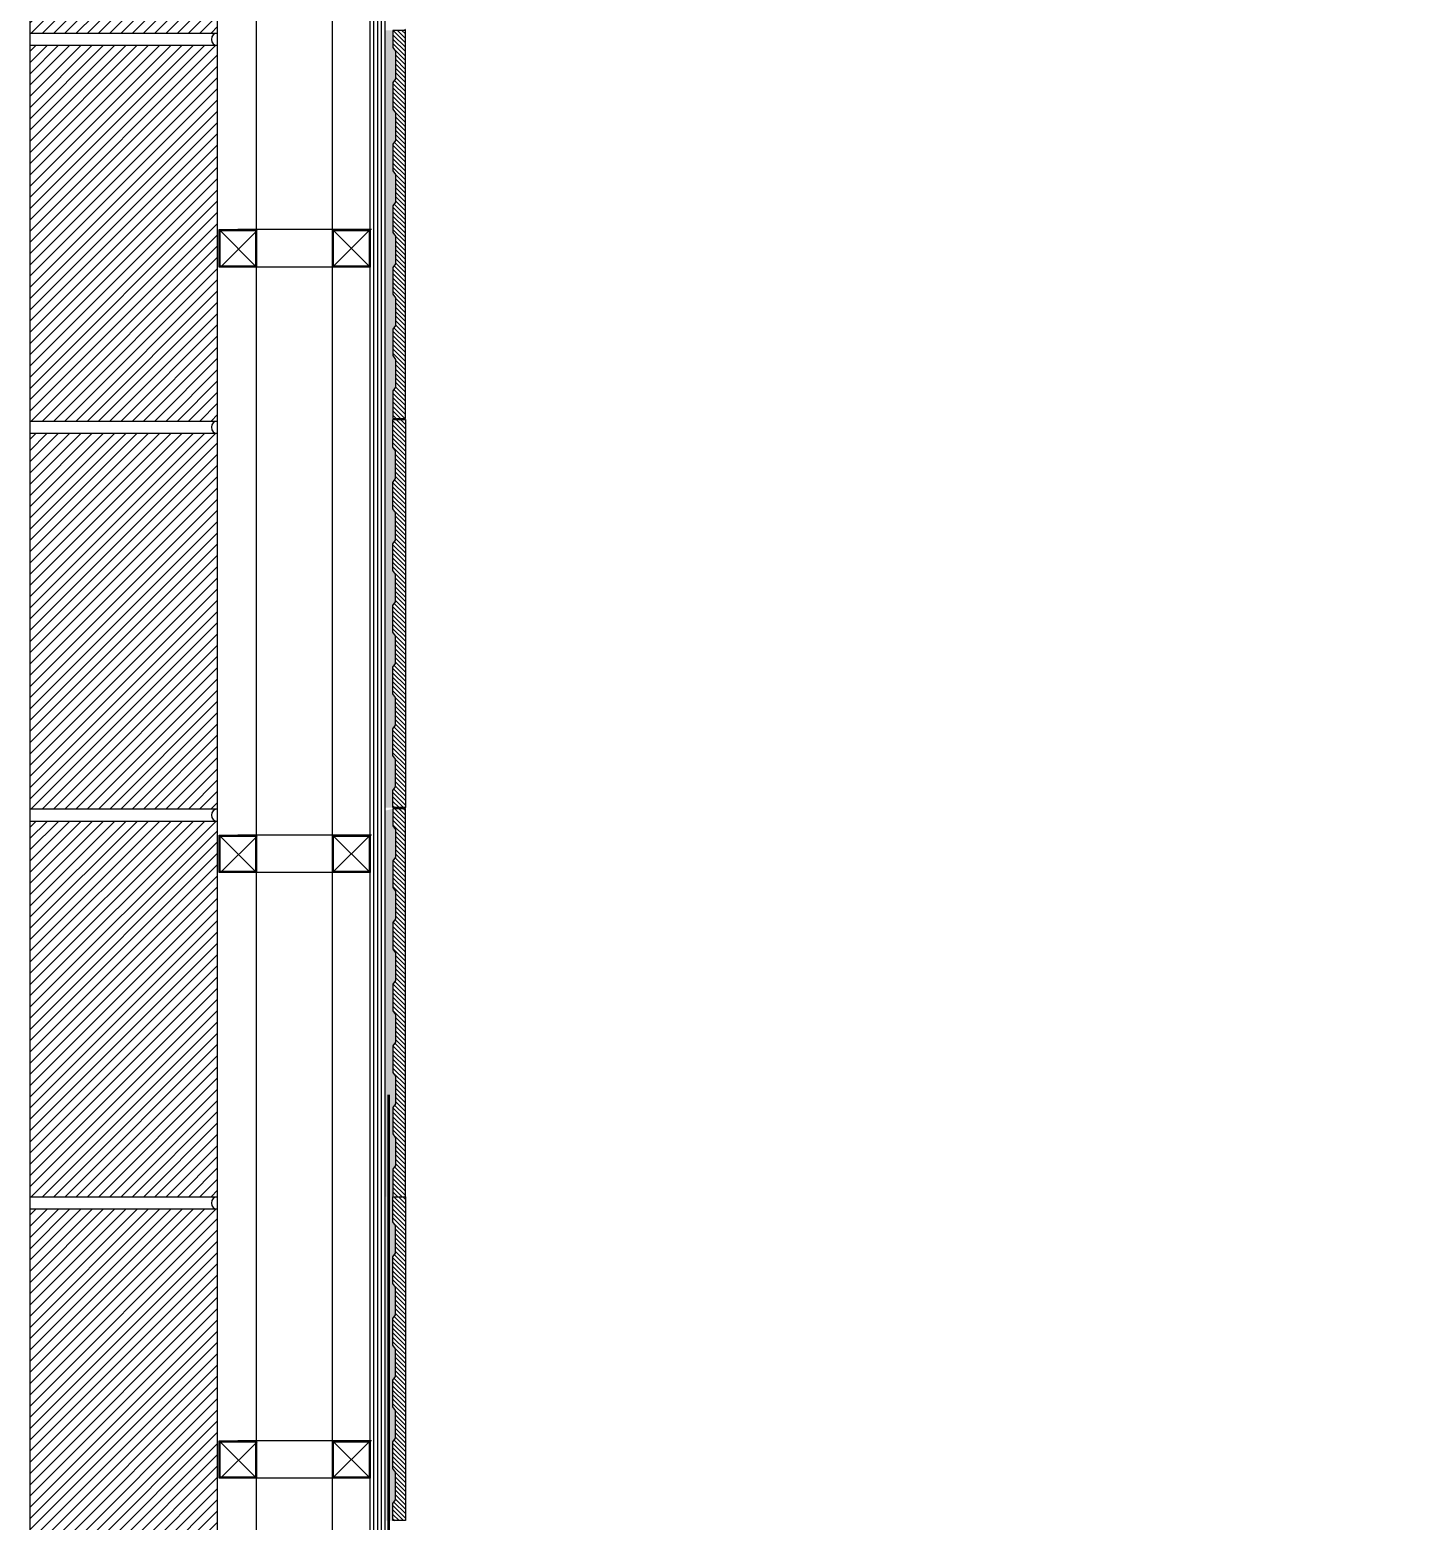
# Model space of a CAD drawing. Header units: millimetres. Extents: x -223175 to 287756, y -120611 to 352956.
# Drawn here: x 283637 to 284737, y 81135 to 82327 of the extents above; entities that cross this region are included whole.
import ezdxf

# ---------------------------------------------------------------- set-up
doc = ezdxf.new("R2010")
doc.units = ezdxf.units.MM
doc.header["$LTSCALE"] = 50
doc.linetypes.add('HID2', pattern=[1, 0.5, -0.5])
doc.layers.get('DEFPOINTS').update_dxf_attribs({"color": 108})
for name, color, linetype in [('+Detail-hat', 8, 'Continuous'), ('+Detail-line', 7, 'Continuous'), ('-KB_방수', 161, 'Continuous'), ('0-ceiling', 8, 'Continuous'), ('CE-FUR', 1, 'Continuous'), ('DE-5', 5, 'Continuous'), ('DE-8', 8, 'Continuous'), ('DE-HAT', 253, 'Continuous'), ('DT-6MM합판', 5, 'Continuous'), ('DT-W-PIPE', 1, 'HID2'), ('I-HAT', 8, 'Continuous'), ('plus-타일hat', 251, 'Continuous')]:
    doc.layers.add(name, color=color, linetype=linetype)
doc.styles.get("Standard").update_dxf_attribs({"font": 'arial.ttf'})
doc.linetypes.add('X_LINE', pattern='A,0.5,-0.2,["X",Standard,S=0.1,R=0,X=-0.1,Y=-0.05],-0.25', length=0.95)
pattern_1 = [(127.5, (119.985, 0.04), (-5.78047131, -0.188980074), [0, -4.56, 0, -5.1, 0, -4.875]), (97.5, (119.985, 0.04), (-8.4664382, 5.30933012), [0, -2.46, 0, -4.11, 0, -1.575]), (57.5, (119.985, -3.65), (-0.01697716, 9.342425585), [0, -1.5, 0, -5.4, 0, -7.05]), (47.5, (119.985, -3.65), (-2.6330267, 9.01837981), [0, -0.75, 0, -3.54, 0, -4.05])]

# ---------------------------------------------------------------- blocks, each defined once
blk = doc.blocks.new('G$C2E011655')
at = {"layer": 'I-HAT'}
h = blk.add_hatch(dxfattribs=at)
h.set_pattern_fill('ANSI31', color=256, scale=2, angle=180, style=0)
h.set_pattern_definition([(225, (-40472.465, -22451.902), (4.4901281, -4.4901281), [])])
h.paths.add_polyline_path([(0, 2469.9), (-150, 2469.9), (-150, 2169.9), (0, 2169.9)])
h = blk.add_hatch(dxfattribs=at)
h.set_pattern_fill('ANSI31', color=256, scale=2, angle=180, style=0)
h.set_pattern_definition([(225, (-40472.465, -22761.893), (4.4901281, -4.4901281), [])])
h.paths.add_polyline_path([(0, 2159.9), (-150, 2159.9), (-150, 1859.9), (0, 1859.9)])
h = blk.add_hatch(dxfattribs=at)
h.set_pattern_fill('ANSI31', color=256, scale=2, angle=180, style=0)
h.set_pattern_definition([(225, (-40472.465, -23071.884), (4.4901281, -4.4901281), [])])
h.paths.add_polyline_path([(0, 1849.9), (-150, 1849.9), (-150, 1550), (0, 1550)])
h = blk.add_hatch(dxfattribs=at)
h.set_pattern_fill('ANSI31', color=256, scale=2, angle=180, style=0)
h.set_pattern_definition([(225, (-40472.465, -23381.875), (4.4901281, -4.4901281), [])])
h.paths.add_polyline_path([(0, 1540), (-150, 1540), (-150, 1240), (0, 1240)])
h = blk.add_hatch(dxfattribs=at)
h.set_pattern_fill('ANSI31', color=256, scale=2, angle=180, style=0)
h.set_pattern_definition([(225, (-40472.465, -23691.866), (4.4901281, -4.4901281), [])])
h.paths.add_polyline_path([(0, 1230), (-150, 1230), (-150, 930), (0, 930)])
at = {"color": 3}
for points in [[(-150, 2169.9), (0, 2169.9), (0, 2469.9), (-150, 2469.9)], [(-150, 1859.9), (0, 1859.9), (0, 2159.9), (-150, 2159.9)], [(-150, 1550), (0, 1550), (0, 1849.9), (-150, 1849.9)], [(-150, 1240), (0, 1240), (0, 1540), (-150, 1540)], [(-150, 930), (0, 930), (0, 1230), (-150, 1230)]]:
    blk.add_lwpolyline(points, close=True, dxfattribs=at)
at = {"layer": 'DEFPOINTS'}
blk.add_lwpolyline([(-150, 0), (0, 0), (0, 3089.9), (-150, 3089.9)], close=True, dxfattribs=at)
at = {"layer": 'plus-타일hat', "color": 8}
for centre in [(0, 2164.9), (0, 1854.9), (0, 1545), (0, 1235)]:
    blk.add_arc(centre, 5, 90, 270, dxfattribs=at)

msp = doc.modelspace()

# ---------------------------------------------------------------- hatches: boundary and pattern name
at = {"layer": '+Detail-hat'}
h = msp.add_hatch(dxfattribs=at)
h.set_pattern_fill('AR-SAND', color=256, scale=3, angle=90, style=0)
h.set_pattern_definition(pattern_1)
h.paths.add_polyline_path([(283926.6145, 82235.7277), (283926.6145, 82214.5621), (283928.6145, 82211.5632), (283928.6145, 82189.4571), (283926.6145, 82186.4582), (283926.6145, 82165.2926), (283928.6145, 82162.2937), (283928.6145, 82140.1876), (283926.6145, 82137.1887), (283926.6145, 82116.0231), (283928.6145, 82113.0242), (283928.6145, 82090.9181), (283926.6145, 82087.9192), (283926.6145, 82066.7536), (283928.6145, 82063.7547), (283928.6145, 82041.6486), (283926.6145, 82038.6497), (283926.6145, 82015.6746), (283920.4309, 82015.6746), (283920.4309, 82326.6354), (283926.6145, 82326.6354), (283926.6145, 82313.1011), (283928.6145, 82310.1022), (283928.6145, 82287.9961), (283926.6145, 82284.9972), (283926.6145, 82263.8316), (283928.6145, 82260.8327), (283928.6145, 82238.7266)])
h = msp.add_hatch(dxfattribs=at)
h.set_pattern_fill('AR-SAND', color=256, scale=3, angle=90, style=0)
h.set_pattern_definition(pattern_1)
h.paths.add_polyline_path([(283926.6145, 81796.543), (283926.6145, 81817.7087), (283928.6145, 81820.7075), (283928.6145, 81842.8137), (283926.6145, 81845.8125), (283926.6145, 81866.9782), (283928.6145, 81869.977), (283928.6145, 81892.0832), (283926.6145, 81895.0821), (283926.6145, 81916.2477), (283928.6145, 81919.2465), (283928.6145, 81941.3527), (283926.6145, 81944.3516), (283926.6145, 81965.5172), (283928.6145, 81968.516), (283928.6145, 81990.6222), (283926.6145, 81993.6211), (283926.6145, 82016.5962), (283920.4316, 82016.5962), (283920.4316, 81705.6354), (283926.6145, 81705.6354), (283926.6145, 81719.1697), (283928.6145, 81722.1685), (283928.6145, 81744.2747), (283926.6145, 81747.2735), (283926.6145, 81768.4392), (283928.6145, 81771.438), (283928.6145, 81793.5442)])
h = msp.add_hatch(dxfattribs=at)
h.set_pattern_fill('AR-SAND', color=256, scale=3, angle=90, style=0)
h.set_pattern_definition(pattern_1)
h.paths.add_polyline_path([(283926.6145, 81613.7277), (283926.6145, 81592.5621), (283928.6145, 81589.5632), (283928.6145, 81567.4571), (283926.6145, 81564.4582), (283926.6145, 81543.2926), (283928.6145, 81540.2937), (283928.6145, 81518.1876), (283926.6145, 81515.1887), (283926.6145, 81494.0231), (283928.6145, 81491.0242), (283928.6145, 81468.9181), (283926.6145, 81465.9192), (283926.6145, 81444.7536), (283928.6145, 81441.7547), (283928.6145, 81419.6486), (283926.6145, 81416.6497), (283926.6145, 81394.6354), (283920.4312, 81394.5363), (283920.4312, 81703.1553), (283926.6145, 81704.6354), (283926.6145, 81691.1011), (283928.6145, 81688.1022), (283928.6145, 81665.9961), (283926.6145, 81662.9972), (283926.6145, 81641.8316), (283928.6145, 81638.8327), (283928.6145, 81616.7266)])
h = msp.add_hatch(dxfattribs=at)
h.set_pattern_fill('AR-SAND', color=256, scale=1.5, angle=90, style=0)
h.set_pattern_definition([(127.5, (23.8008, 0.0399), (-2.890235654, -0.094490037), [0, -2.28, 0, -2.55, 0, -2.4375]), (97.5, (23.8008, 0.04), (-4.2332191, 2.65466506), [0, -1.23, 0, -2.055, 0, -0.7875]), (57.5, (23.8008, -1.805), (-0.00848858, 4.671212793), [0, -0.75, 0, -2.7, 0, -3.525]), (47.5, (23.8008, -1.805), (-1.31651335, 4.509189907), [0, -0.375, 0, -1.77, 0, -2.025])])
h.paths.add_polyline_path([(283926.6145, 81226.7581), (283926.6145, 81247.9237), (283928.6145, 81250.9225), (283928.6145, 81273.0287), (283926.6145, 81276.0276), (283926.6145, 81297.1932), (283928.6145, 81300.192), (283928.6145, 81322.2982), (283926.6145, 81325.2971), (283926.6145, 81346.4627), (283928.6145, 81349.4615), (283928.6145, 81371.5677), (283926.6145, 81374.5666), (283926.6145, 81394.5442), (283921.4005, 81394.5442), (283921.4005, 81135.8504), (283926.6145, 81135.8504), (283926.6145, 81149.3847), (283928.6145, 81152.3835), (283928.6145, 81174.4897), (283926.6145, 81177.4886), (283926.6145, 81198.6542), (283928.6145, 81201.653), (283928.6145, 81223.7592)])
at = {"layer": 'DE-HAT'}
h = msp.add_hatch(dxfattribs=at)
h.set_pattern_fill('ANSI31', color=256, scale=20, angle=270, style=0)
h.set_pattern_definition([(315, (287553.4956, 84395.63), (1.767767, 1.767767), [])])
h.paths.add_polyline_path([(283926.6145, 82235.7277), (283926.6145, 82214.5621), (283928.6145, 82211.5632), (283928.6145, 82189.4571), (283926.6145, 82186.4582), (283926.6145, 82165.2926), (283928.6145, 82162.2937), (283928.6145, 82140.1876), (283926.6145, 82137.1887), (283926.6145, 82116.0231), (283928.6145, 82113.0242), (283928.6145, 82090.9181), (283926.6145, 82087.9192), (283926.6145, 82066.7536), (283928.6145, 82063.7547), (283928.6145, 82041.6486), (283926.6145, 82038.6497), (283926.6145, 82016.6354), (283936.6145, 82016.6354), (283936.6145, 82326.6354), (283926.6145, 82326.6354), (283926.6145, 82313.1011), (283928.6145, 82310.1022), (283928.6145, 82287.9961), (283926.6145, 82284.9972), (283926.6145, 82263.8316), (283928.6145, 82260.8327), (283928.6145, 82238.7266)])
h = msp.add_hatch(dxfattribs=at)
h.set_pattern_fill('ANSI31', color=256, scale=20, angle=90, style=0)
h.set_pattern_definition([(315, (287553.4956, 84394.63), (1.767767, 1.767767), [])])
h.paths.add_polyline_path([(283926.6145, 81796.543), (283926.6145, 81817.7087), (283928.6145, 81820.7075), (283928.6145, 81842.8137), (283926.6145, 81845.8125), (283926.6145, 81866.9782), (283928.6145, 81869.977), (283928.6145, 81892.0832), (283926.6145, 81895.0821), (283926.6145, 81916.2477), (283928.6145, 81919.2465), (283928.6145, 81941.3527), (283926.6145, 81944.3516), (283926.6145, 81965.5172), (283928.6145, 81968.516), (283928.6145, 81990.6222), (283926.6145, 81993.6211), (283926.6145, 82015.6354), (283936.6145, 82015.6354), (283936.6145, 81705.6354), (283926.6145, 81705.6354), (283926.6145, 81719.1697), (283928.6145, 81722.1685), (283928.6145, 81744.2747), (283926.6145, 81747.2735), (283926.6145, 81768.4392), (283928.6145, 81771.438), (283928.6145, 81793.5442)])
h = msp.add_hatch(dxfattribs=at)
h.set_pattern_fill('ANSI31', color=256, scale=20, angle=270, style=0)
h.set_pattern_definition([(315, (287553.4956, 84393.63), (1.767767, 1.767767), [])])
h.paths.add_polyline_path([(283926.6145, 81613.7277), (283926.6145, 81592.5621), (283928.6145, 81589.5632), (283928.6145, 81567.4571), (283926.6145, 81564.4582), (283926.6145, 81543.2926), (283928.6145, 81540.2937), (283928.6145, 81518.1876), (283926.6145, 81515.1887), (283926.6145, 81494.0231), (283928.6145, 81491.0242), (283928.6145, 81468.9181), (283926.6145, 81465.9192), (283926.6145, 81444.7536), (283928.6145, 81441.7547), (283928.6145, 81419.6486), (283926.6145, 81416.6497), (283926.6145, 81394.6354), (283936.6145, 81394.6354), (283936.6145, 81704.6354), (283926.6145, 81704.6354), (283926.6145, 81691.1011), (283928.6145, 81688.1022), (283928.6145, 81665.9961), (283926.6145, 81662.9972), (283926.6145, 81641.8316), (283928.6145, 81638.8327), (283928.6145, 81616.7266)])
h = msp.add_hatch(dxfattribs=at)
h.set_pattern_fill('ANSI31', color=256, scale=20, angle=90, style=0)
h.set_pattern_definition([(315, (287553.4956, 83824.845), (1.767767, 1.767767), [])])
h.paths.add_polyline_path([(283936.6145, 81394.5442), (283926.6145, 81394.5442), (283926.6145, 81374.5666), (283928.6145, 81371.5677), (283928.6145, 81349.4615), (283926.6145, 81346.4627), (283926.6145, 81325.2971), (283928.6145, 81322.2982), (283928.6145, 81300.192), (283926.6145, 81297.1932), (283926.6145, 81276.0276), (283928.6145, 81273.0287), (283928.6145, 81250.9225), (283926.6145, 81247.9237), (283926.6145, 81226.7581), (283928.6145, 81223.7592), (283928.6145, 81201.653), (283926.6145, 81198.6542), (283926.6145, 81177.4886), (283928.6145, 81174.4897), (283928.6145, 81152.3835), (283926.6145, 81149.3847), (283926.6145, 81135.8504), (283936.6145, 81135.8504)])

# ---------------------------------------------------------------- linework, layer by layer
at = {"layer": '+Detail-line', "color": 4}
for points in [[(283926.6145, 82235.7277), (283926.6145, 82214.5621), (283928.6145, 82211.5632), (283928.6145, 82189.4571), (283926.6145, 82186.4582), (283926.6145, 82165.2926), (283928.6145, 82162.2937), (283928.6145, 82140.1876), (283926.6145, 82137.1887), (283926.6145, 82116.0231), (283928.6145, 82113.0242), (283928.6145, 82090.9181), (283926.6145, 82087.9192), (283926.6145, 82066.7536), (283928.6145, 82063.7547), (283928.6145, 82041.6486), (283926.6145, 82038.6497), (283926.6145, 82016.6354), (283936.6145, 82016.6354), (283936.6145, 82326.6354), (283926.6145, 82326.6354), (283926.6145, 82313.1011), (283928.6145, 82310.1022), (283928.6145, 82287.9961), (283926.6145, 82284.9972), (283926.6145, 82263.8316), (283928.6145, 82260.8327), (283928.6145, 82238.7266)], [(283926.6145, 81796.543), (283926.6145, 81817.7087), (283928.6145, 81820.7075), (283928.6145, 81842.8137), (283926.6145, 81845.8125), (283926.6145, 81866.9782), (283928.6145, 81869.977), (283928.6145, 81892.0832), (283926.6145, 81895.0821), (283926.6145, 81916.2477), (283928.6145, 81919.2465), (283928.6145, 81941.3527), (283926.6145, 81944.3516), (283926.6145, 81965.5172), (283928.6145, 81968.516), (283928.6145, 81990.6222), (283926.6145, 81993.6211), (283926.6145, 82015.6354), (283936.6145, 82015.6354), (283936.6145, 81705.6354), (283926.6145, 81705.6354), (283926.6145, 81719.1697), (283928.6145, 81722.1685), (283928.6145, 81744.2747), (283926.6145, 81747.2735), (283926.6145, 81768.4392), (283928.6145, 81771.438), (283928.6145, 81793.5442)], [(283926.6145, 81613.7277), (283926.6145, 81592.5621), (283928.6145, 81589.5632), (283928.6145, 81567.4571), (283926.6145, 81564.4582), (283926.6145, 81543.2926), (283928.6145, 81540.2937), (283928.6145, 81518.1876), (283926.6145, 81515.1887), (283926.6145, 81494.0231), (283928.6145, 81491.0242), (283928.6145, 81468.9181), (283926.6145, 81465.9192), (283926.6145, 81444.7536), (283928.6145, 81441.7547), (283928.6145, 81419.6486), (283926.6145, 81416.6497), (283926.6145, 81394.6354), (283936.6145, 81394.6354), (283936.6145, 81704.6354), (283926.6145, 81704.6354), (283926.6145, 81691.1011), (283928.6145, 81688.1022), (283928.6145, 81665.9961), (283926.6145, 81662.9972), (283926.6145, 81641.8316), (283928.6145, 81638.8327), (283928.6145, 81616.7266)]]:
    msp.add_lwpolyline(points, close=True, dxfattribs=at)
msp.add_lwpolyline([(283936.6145, 81394.5442), (283936.6145, 81135.8504), (283926.6145, 81135.8504), (283926.6145, 81149.3847), (283928.6145, 81152.3835), (283928.6145, 81174.4897), (283926.6145, 81177.4886), (283926.6145, 81198.6542), (283928.6145, 81201.653), (283928.6145, 81223.7592), (283926.6145, 81226.7581), (283926.6145, 81247.9237), (283928.6145, 81250.9225), (283928.6145, 81273.0287), (283926.6145, 81276.0276), (283926.6145, 81297.1932), (283928.6145, 81300.192), (283928.6145, 81322.2982), (283926.6145, 81325.2971), (283926.6145, 81346.4627), (283928.6145, 81349.4615), (283928.6145, 81371.5677), (283926.6145, 81374.5666), (283926.6145, 81394.5442)], dxfattribs=at)
at = {"layer": '-KB_방수', "linetype": 'X_LINE', "ltscale": 0.5, "const_width": 2}
msp.add_lwpolyline([(283923.2309, 81476.3155), (283923.2309, 80188.711), (283948.2309, 80164.5688), (284735.6524, 80164.5688)], dxfattribs=at)
at = {"layer": 'CE-FUR', "ltscale": 2.4}
msp.add_line((283786.6145, 80154.5778), (283786.6145, 81720.4991), dxfattribs=at)
at = {"layer": 'DE-5', "linetype": 'Continuous', "ltscale": 0.3}
for p, q in [((283816.9518, 82138.3259), (283788.5522, 82166.7259)), ((283789.7358, 82138.3259), (283818.1354, 82166.7259)), ((283909.6148, 82167.5259), (283802.7988, 82167.5259)), ((283879.2313, 82138.3259), (283907.6309, 82166.7259)), ((283907.6309, 82138.3259), (283879.2313, 82166.7259)), ((283908.4312, 82137.5259), (283801.6152, 82137.5259)), ((283816.9518, 81654.3988), (283788.5522, 81682.7988)), ((283789.7358, 81654.3988), (283818.1354, 81682.7988)), ((283909.6148, 81683.5988), (283802.7988, 81683.5988)), ((283879.2313, 81654.3988), (283907.6309, 81682.7988)), ((283907.6309, 81654.3988), (283879.2313, 81682.7988)), ((283908.4312, 81653.5988), (283801.6152, 81653.5988)), ((283816.9518, 81170.4718), (283788.5522, 81198.8718)), ((283789.7358, 81170.4718), (283818.1354, 81198.8718)), ((283909.6148, 81199.6718), (283802.7988, 81199.6718)), ((283879.2313, 81170.4718), (283907.6309, 81198.8718)), ((283907.6309, 81170.4718), (283879.2313, 81198.8718)), ((283908.4312, 81169.6718), (283801.6152, 81169.6718))]:
    msp.add_line(p, q, dxfattribs=at)
for points in [[(283817.7518, 80201.8176), (283817.7518, 83024.0994), (283787.7522, 83024.0994)], [(283878.4313, 80201.8176), (283878.4313, 83024.0994)]]:
    msp.add_lwpolyline(points, dxfattribs=at)
at = {"layer": 'DE-8'}
for centre in [(283936.6793, 82327.1354), (283936.6793, 82016.1354), (283936.6793, 81705.1354)]:
    msp.add_arc(centre, 0.5042, 97.3927192, 262.6072808, dxfattribs=at)
at = {"layer": 'DT-6MM합판', "linetype": 'Continuous', "ltscale": 0.3}
for p, q in [((283908.4309, 80204.5697), (283908.4309, 82624.5701)), ((283920.4309, 80201.8176), (283920.4309, 82624.5711)), ((283920.4309, 81394.5375), (283920.4326, 82624.5711))]:
    msp.add_line(p, q, dxfattribs=at)
at = {"layer": 'DT-6MM합판', "color": 8, "linetype": 'Continuous', "ltscale": 0.3}
for p, q in [((283911.4309, 80201.8176), (283911.4309, 82624.5705)), ((283914.4309, 80201.8176), (283914.4309, 82624.571)), ((283917.4309, 80201.8176), (283917.4309, 82624.5714))]:
    msp.add_line(p, q, dxfattribs=at)
at = {"layer": 'DT-W-PIPE', "color": 4, "linetype": 'Continuous', "ltscale": 0.3}
for points in [[(283787.7522, 82167.5259), (283817.7518, 82167.5259), (283817.7518, 82137.5259), (283787.7522, 82137.5259)], [(283788.5522, 82166.7259), (283816.9518, 82166.7259), (283816.9518, 82138.3259), (283788.5522, 82138.3259)], [(283878.4313, 82167.5259), (283908.4309, 82167.5259), (283908.4309, 82137.5259), (283878.4313, 82137.5259)], [(283879.2313, 82166.7259), (283907.6309, 82166.7259), (283907.6309, 82138.3259), (283879.2313, 82138.3259)], [(283787.7522, 81683.5988), (283817.7518, 81683.5988), (283817.7518, 81653.5988), (283787.7522, 81653.5988)], [(283788.5522, 81682.7988), (283816.9518, 81682.7988), (283816.9518, 81654.3988), (283788.5522, 81654.3988)], [(283878.4313, 81683.5988), (283908.4309, 81683.5988), (283908.4309, 81653.5988), (283878.4313, 81653.5988)], [(283879.2313, 81682.7988), (283907.6309, 81682.7988), (283907.6309, 81654.3988), (283879.2313, 81654.3988)], [(283787.7522, 81199.6718), (283817.7518, 81199.6718), (283817.7518, 81169.6718), (283787.7522, 81169.6718)], [(283788.5522, 81198.8718), (283816.9518, 81198.8718), (283816.9518, 81170.4718), (283788.5522, 81170.4718)], [(283878.4313, 81199.6718), (283908.4309, 81199.6718), (283908.4309, 81169.6718), (283878.4313, 81169.6718)], [(283879.2313, 81198.8718), (283907.6309, 81198.8718), (283907.6309, 81170.4718), (283879.2313, 81170.4718)]]:
    msp.add_lwpolyline(points, close=True, dxfattribs=at)

# ---------------------------------------------------------------- block references
at = {"layer": '0-ceiling', "color": 0}
msp.add_blockref('G$C2E011655', (283786.6119, 80154.5795), dxfattribs=at)

doc.saveas('drawing.dxf')
